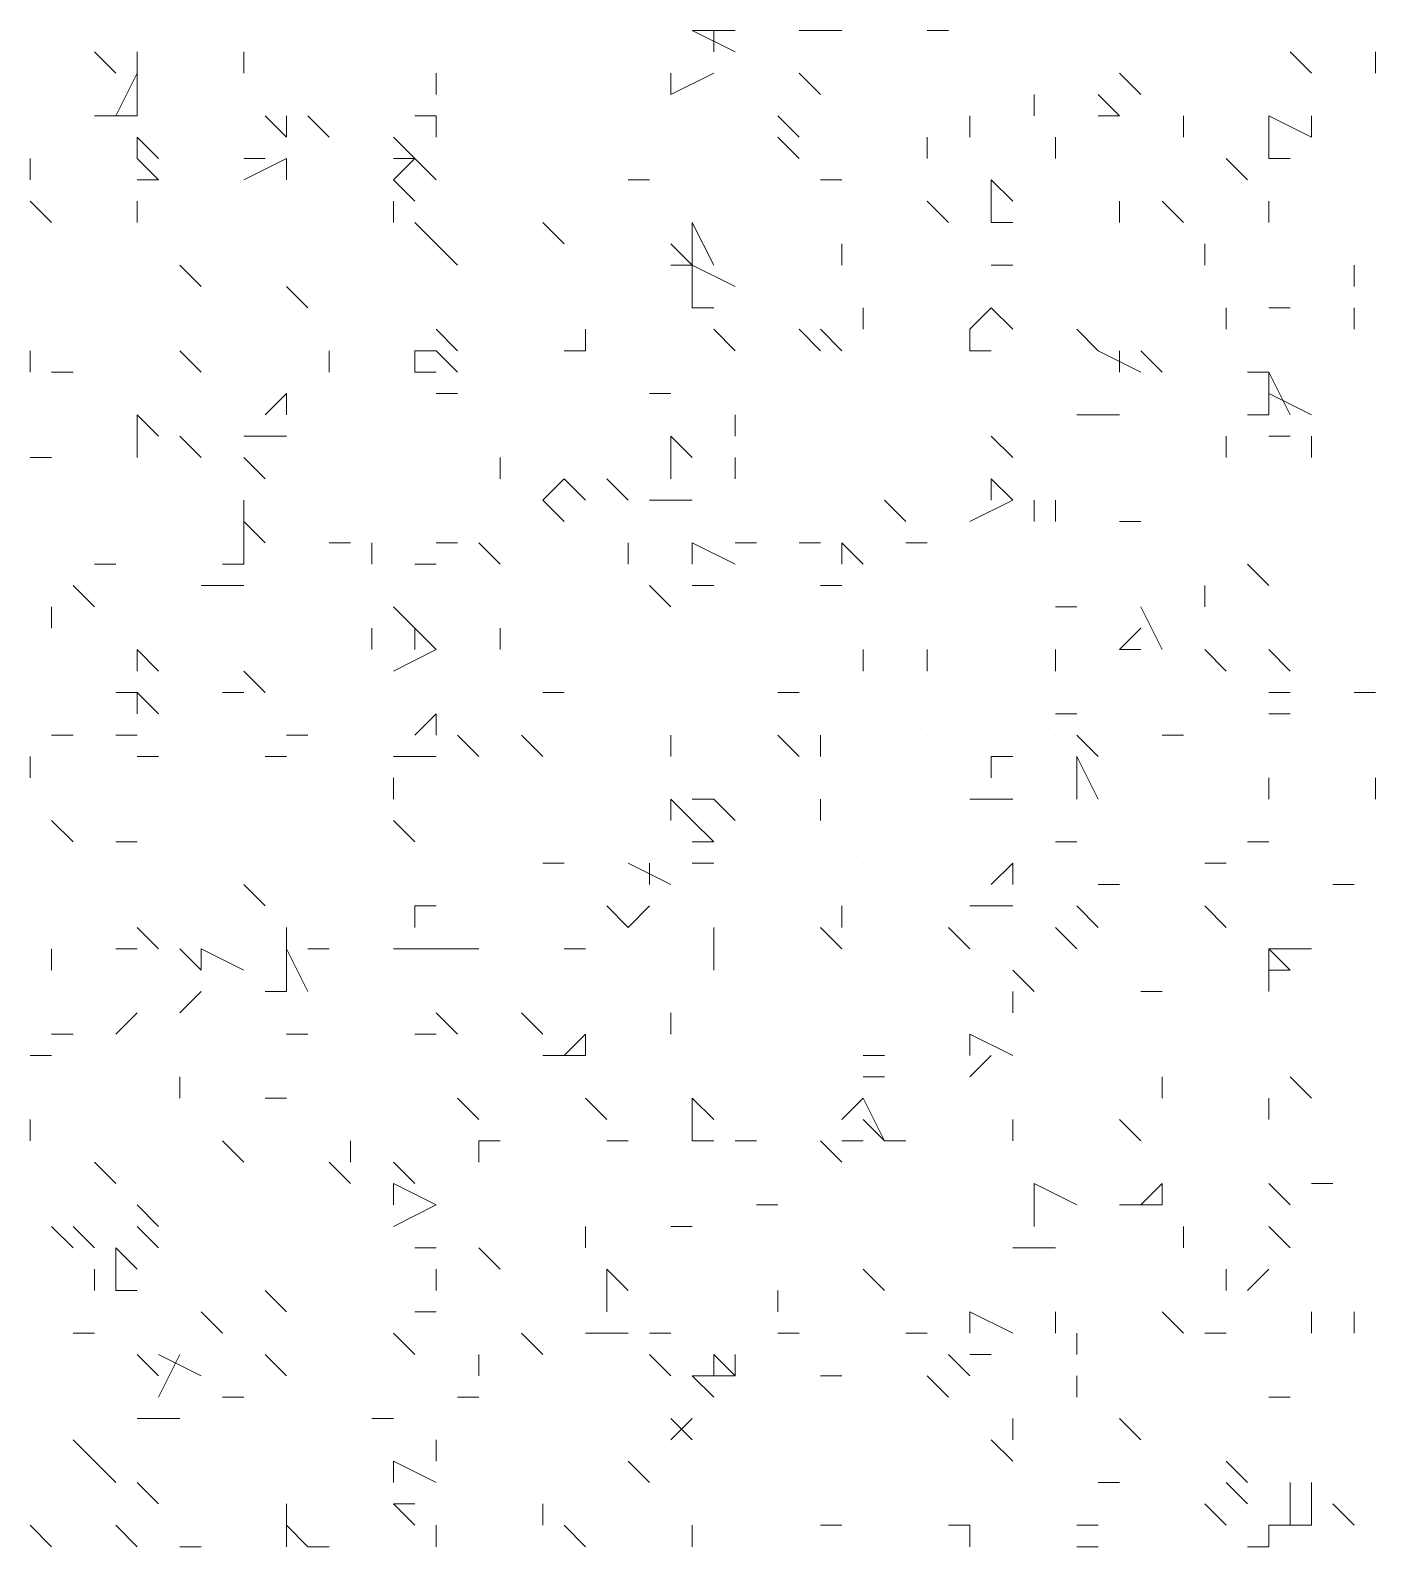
# Model space of a CAD drawing. Header units: millimetres. Extents: x 2928 to 3112, y 1220 to 1280.
# Drawn here: x 3000.3022 to 3000.5122, y 1265.274 to 1265.5106 of the extents above; entities that cross this region are included whole.
import ezdxf

# ---------------------------------------------------------------- set-up
doc = ezdxf.new("R2010")
doc.units = ezdxf.units.MM

msp = doc.modelspace()

# ---------------------------------------------------------------- linework, layer by layer
at = {"color": 92, "linetype": 'Continuous', "lineweight": 5, "true_color": 0x00b800}
for points in [[(3000.35883, 1265.51063), (3000.35883, 1265.51063)], [(3000.39549, 1265.51063), (3000.39549, 1265.51063)], [(3000.42883, 1265.5073), (3000.42883, 1265.5073)], [(3000.48216, 1265.5073), (3000.48216, 1265.5073)], [(3000.36549, 1265.50397), (3000.36549, 1265.50397)], [(3000.47216, 1265.50397), (3000.47216, 1265.50397)], [(3000.38216, 1265.49063), (3000.38216, 1265.49063)], [(3000.40216, 1265.49063), (3000.40216, 1265.49063)], [(3000.33549, 1265.47397), (3000.33549, 1265.47397)], [(3000.46216, 1265.4673), (3000.46216, 1265.4673)], [(3000.35549, 1265.46063), (3000.35549, 1265.46063)], [(3000.40883, 1265.46063), (3000.40883, 1265.46063)], [(3000.30549, 1265.45063), (3000.30549, 1265.45063)], [(3000.35883, 1265.45063), (3000.35883, 1265.45063)], [(3000.4355, 1265.45063), (3000.4355, 1265.45063)], [(3000.31883, 1265.44397), (3000.31883, 1265.44397)], [(3000.42883, 1265.44397), (3000.42883, 1265.44397)], [(3000.4855, 1265.44397), (3000.4855, 1265.44397)], [(3000.4955, 1265.43397), (3000.4955, 1265.43397)], [(3000.32883, 1265.43063), (3000.32883, 1265.43063)], [(3000.4355, 1265.43063), (3000.4355, 1265.43063)], [(3000.4555, 1265.43063), (3000.4555, 1265.43063)], [(3000.41883, 1265.4273), (3000.41883, 1265.4273)], [(3000.48883, 1265.4073), (3000.48883, 1265.4073)], [(3000.4955, 1265.4073), (3000.4955, 1265.4073)], [(3000.40216, 1265.40397), (3000.40216, 1265.40397)], [(3000.50216, 1265.40397), (3000.50216, 1265.40397)], [(3000.37883, 1265.40063), (3000.37883, 1265.40063)], [(3000.44216, 1265.40063), (3000.44216, 1265.40063)], [(3000.46216, 1265.40063), (3000.46216, 1265.40063)], [(3000.44883, 1265.3973), (3000.44883, 1265.3973)], [(3000.37216, 1265.39063), (3000.37216, 1265.39063)], [(3000.40549, 1265.38397), (3000.40549, 1265.38397)], [(3000.43216, 1265.38063), (3000.43216, 1265.38063)], [(3000.42883, 1265.37397), (3000.42883, 1265.37397)], [(3000.50883, 1265.37397), (3000.50883, 1265.37397)], [(3000.35216, 1265.3673), (3000.35216, 1265.3673)], [(3000.42549, 1265.3673), (3000.42549, 1265.3673)], [(3000.31883, 1265.36063), (3000.31883, 1265.36063)], [(3000.31883, 1265.36063), (3000.31883, 1265.36063)], [(3000.4955, 1265.36063), (3000.4955, 1265.36063)], [(3000.4955, 1265.36063), (3000.4955, 1265.36063)], [(3000.48883, 1265.3473), (3000.48883, 1265.3473)], [(3000.47883, 1265.34397), (3000.47883, 1265.34397)], [(3000.40216, 1265.3373), (3000.40216, 1265.3373)], [(3000.45883, 1265.3373), (3000.45883, 1265.3373)], [(3000.4655, 1265.3373), (3000.4655, 1265.3373)], [(3000.32549, 1265.33063), (3000.32549, 1265.33063)], [(3000.31883, 1265.3273), (3000.31883, 1265.3273)], [(3000.39549, 1265.3273), (3000.39549, 1265.3273)], [(3000.4655, 1265.3273), (3000.4655, 1265.3273)], [(3000.4955, 1265.32063), (3000.4955, 1265.32063)], [(3000.44216, 1265.31396), (3000.44216, 1265.31396)], [(3000.30216, 1265.3073), (3000.30216, 1265.3073)], [(3000.40549, 1265.2973), (3000.40549, 1265.2973)], [(3000.33549, 1265.29396), (3000.33549, 1265.29396)], [(3000.42549, 1265.29063), (3000.42549, 1265.29063)], [(3000.4355, 1265.28396), (3000.4355, 1265.28396)], [(3000.30549, 1265.27396), (3000.30549, 1265.27396)], [(3000.31549, 1265.27396), (3000.31549, 1265.27396)], [(3000.34216, 1265.27396), (3000.34216, 1265.27396)], [(3000.4955, 1265.27396), (3000.4955, 1265.27396)]]:
    msp.add_lwpolyline(points, close=True, dxfattribs=at)
for points in [[(3000.40549, 1265.51063), (3000.41216, 1265.51063), (3000.41216, 1265.51063)], [(3000.40549, 1265.51063), (3000.41216, 1265.5073), (3000.41216, 1265.5073)], [(3000.40883, 1265.51063), (3000.40883, 1265.5073), (3000.40883, 1265.5073)], [(3000.42549, 1265.51063), (3000.42216, 1265.51063), (3000.42216, 1265.51063)], [(3000.42549, 1265.51063), (3000.42883, 1265.51063), (3000.42883, 1265.51063)], [(3000.4455, 1265.51063), (3000.44216, 1265.51063), (3000.44216, 1265.51063)], [(3000.31549, 1265.50397), (3000.31216, 1265.5073), (3000.31216, 1265.5073)], [(3000.31883, 1265.50397), (3000.31883, 1265.5073), (3000.31883, 1265.5073)], [(3000.33549, 1265.50397), (3000.33549, 1265.5073), (3000.33549, 1265.5073)], [(3000.33549, 1265.50397), (3000.33549, 1265.5073), (3000.33549, 1265.5073)], [(3000.50216, 1265.50397), (3000.49883, 1265.5073), (3000.49883, 1265.5073)], [(3000.51216, 1265.50397), (3000.51216, 1265.5073), (3000.51216, 1265.5073)], [(3000.31883, 1265.50397), (3000.31549, 1265.4973), (3000.31549, 1265.4973)], [(3000.31883, 1265.50397), (3000.31883, 1265.4973), (3000.31883, 1265.4973)], [(3000.36549, 1265.50397), (3000.36549, 1265.50063), (3000.36549, 1265.50063)], [(3000.40216, 1265.50063), (3000.40883, 1265.50397), (3000.40883, 1265.50397)], [(3000.40216, 1265.50063), (3000.40216, 1265.50397), (3000.40216, 1265.50397)], [(3000.42549, 1265.50063), (3000.42216, 1265.50397), (3000.42216, 1265.50397)], [(3000.47216, 1265.50397), (3000.4755, 1265.50063), (3000.4755, 1265.50063)], [(3000.45883, 1265.4973), (3000.45883, 1265.50063), (3000.45883, 1265.50063)], [(3000.46883, 1265.50063), (3000.47216, 1265.4973), (3000.47216, 1265.4973)], [(3000.31216, 1265.4973), (3000.31883, 1265.4973), (3000.31883, 1265.4973)], [(3000.33883, 1265.4973), (3000.34216, 1265.49397), (3000.34216, 1265.49397)], [(3000.34216, 1265.4973), (3000.34216, 1265.49397), (3000.34216, 1265.49397)], [(3000.34883, 1265.49397), (3000.34549, 1265.4973), (3000.34549, 1265.4973)], [(3000.36216, 1265.4973), (3000.36549, 1265.4973), (3000.36549, 1265.4973)], [(3000.36549, 1265.49397), (3000.36549, 1265.4973), (3000.36549, 1265.4973)], [(3000.42216, 1265.49397), (3000.41883, 1265.4973), (3000.41883, 1265.4973)], [(3000.44883, 1265.49397), (3000.44883, 1265.4973), (3000.44883, 1265.4973)], [(3000.47216, 1265.4973), (3000.46883, 1265.4973), (3000.46883, 1265.4973)], [(3000.48216, 1265.49397), (3000.48216, 1265.4973), (3000.48216, 1265.4973)], [(3000.4955, 1265.4973), (3000.50216, 1265.49397), (3000.50216, 1265.49397)], [(3000.4955, 1265.4973), (3000.4955, 1265.49063), (3000.4955, 1265.49063)], [(3000.50216, 1265.49397), (3000.50216, 1265.4973), (3000.50216, 1265.4973)], [(3000.31883, 1265.49397), (3000.32216, 1265.49063), (3000.32216, 1265.49063)], [(3000.31883, 1265.49397), (3000.31883, 1265.49063), (3000.31883, 1265.49063)], [(3000.36216, 1265.49063), (3000.35883, 1265.49397), (3000.35883, 1265.49397)], [(3000.42216, 1265.49063), (3000.41883, 1265.49397), (3000.41883, 1265.49397)], [(3000.44216, 1265.49063), (3000.44216, 1265.49397), (3000.44216, 1265.49397)], [(3000.46216, 1265.49063), (3000.46216, 1265.49397), (3000.46216, 1265.49397)], [(3000.30216, 1265.4873), (3000.30216, 1265.49063), (3000.30216, 1265.49063)], [(3000.32216, 1265.4873), (3000.31883, 1265.49063), (3000.31883, 1265.49063)], [(3000.33549, 1265.4873), (3000.34216, 1265.49063), (3000.34216, 1265.49063)], [(3000.33883, 1265.49063), (3000.33549, 1265.49063), (3000.33549, 1265.49063)], [(3000.34216, 1265.4873), (3000.34216, 1265.49063), (3000.34216, 1265.49063)], [(3000.36216, 1265.49063), (3000.35883, 1265.4873), (3000.35883, 1265.4873)], [(3000.36216, 1265.49063), (3000.35883, 1265.49063), (3000.35883, 1265.49063)], [(3000.36216, 1265.49063), (3000.36549, 1265.4873), (3000.36549, 1265.4873)], [(3000.49216, 1265.4873), (3000.48883, 1265.49063), (3000.48883, 1265.49063)], [(3000.4955, 1265.49063), (3000.49883, 1265.49063), (3000.49883, 1265.49063)], [(3000.31883, 1265.4873), (3000.32216, 1265.4873), (3000.32216, 1265.4873)], [(3000.35883, 1265.4873), (3000.36216, 1265.48397), (3000.36216, 1265.48397)], [(3000.39883, 1265.4873), (3000.39549, 1265.4873), (3000.39549, 1265.4873)], [(3000.42883, 1265.4873), (3000.42549, 1265.4873), (3000.42549, 1265.4873)], [(3000.45216, 1265.4873), (3000.4555, 1265.48397), (3000.4555, 1265.48397)], [(3000.45216, 1265.4873), (3000.45216, 1265.48063), (3000.45216, 1265.48063)], [(3000.30549, 1265.48063), (3000.30216, 1265.48397), (3000.30216, 1265.48397)], [(3000.31883, 1265.48063), (3000.31883, 1265.48397), (3000.31883, 1265.48397)], [(3000.35883, 1265.48063), (3000.35883, 1265.48397), (3000.35883, 1265.48397)], [(3000.4455, 1265.48063), (3000.44216, 1265.48397), (3000.44216, 1265.48397)], [(3000.47216, 1265.48063), (3000.47216, 1265.48397), (3000.47216, 1265.48397)], [(3000.48216, 1265.48063), (3000.47883, 1265.48397), (3000.47883, 1265.48397)], [(3000.4955, 1265.48063), (3000.4955, 1265.48397), (3000.4955, 1265.48397)], [(3000.36549, 1265.4773), (3000.36216, 1265.48063), (3000.36216, 1265.48063)], [(3000.38549, 1265.4773), (3000.38216, 1265.48063), (3000.38216, 1265.48063)], [(3000.40549, 1265.48063), (3000.40883, 1265.47397), (3000.40883, 1265.47397)], [(3000.40549, 1265.48063), (3000.40549, 1265.47397), (3000.40549, 1265.47397)], [(3000.45216, 1265.48063), (3000.4555, 1265.48063), (3000.4555, 1265.48063)], [(3000.36883, 1265.47397), (3000.36549, 1265.4773), (3000.36549, 1265.4773)], [(3000.40549, 1265.47397), (3000.40216, 1265.4773), (3000.40216, 1265.4773)], [(3000.42883, 1265.47397), (3000.42883, 1265.4773), (3000.42883, 1265.4773)], [(3000.4855, 1265.47397), (3000.4855, 1265.4773), (3000.4855, 1265.4773)], [(3000.32883, 1265.47063), (3000.32549, 1265.47397), (3000.32549, 1265.47397)], [(3000.40216, 1265.47397), (3000.40549, 1265.47397), (3000.40549, 1265.47397)], [(3000.40549, 1265.47397), (3000.41216, 1265.47063), (3000.41216, 1265.47063)], [(3000.40549, 1265.47397), (3000.40549, 1265.4673), (3000.40549, 1265.4673)], [(3000.4555, 1265.47397), (3000.45216, 1265.47397), (3000.45216, 1265.47397)], [(3000.50883, 1265.47063), (3000.50883, 1265.47397), (3000.50883, 1265.47397)], [(3000.34549, 1265.4673), (3000.34216, 1265.47063), (3000.34216, 1265.47063)], [(3000.40549, 1265.4673), (3000.40883, 1265.4673), (3000.40883, 1265.4673)], [(3000.43216, 1265.46397), (3000.43216, 1265.4673), (3000.43216, 1265.4673)], [(3000.45216, 1265.4673), (3000.44883, 1265.46397), (3000.44883, 1265.46397)], [(3000.45216, 1265.4673), (3000.4555, 1265.46397), (3000.4555, 1265.46397)], [(3000.48883, 1265.46397), (3000.48883, 1265.4673), (3000.48883, 1265.4673)], [(3000.49883, 1265.4673), (3000.4955, 1265.4673), (3000.4955, 1265.4673)], [(3000.50883, 1265.46397), (3000.50883, 1265.4673), (3000.50883, 1265.4673)], [(3000.36883, 1265.46063), (3000.36549, 1265.46397), (3000.36549, 1265.46397)], [(3000.38883, 1265.46063), (3000.38883, 1265.46397), (3000.38883, 1265.46397)], [(3000.41216, 1265.46063), (3000.40883, 1265.46397), (3000.40883, 1265.46397)], [(3000.42549, 1265.46063), (3000.42216, 1265.46397), (3000.42216, 1265.46397)], [(3000.42883, 1265.46063), (3000.42549, 1265.46397), (3000.42549, 1265.46397)], [(3000.44883, 1265.46063), (3000.44883, 1265.46397), (3000.44883, 1265.46397)], [(3000.46883, 1265.46063), (3000.4655, 1265.46397), (3000.4655, 1265.46397)], [(3000.30216, 1265.4573), (3000.30216, 1265.46063), (3000.30216, 1265.46063)], [(3000.32883, 1265.4573), (3000.32549, 1265.46063), (3000.32549, 1265.46063)], [(3000.34883, 1265.4573), (3000.34883, 1265.46063), (3000.34883, 1265.46063)], [(3000.36216, 1265.46063), (3000.36549, 1265.46063), (3000.36549, 1265.46063)], [(3000.36216, 1265.46063), (3000.36216, 1265.4573), (3000.36216, 1265.4573)], [(3000.36883, 1265.4573), (3000.36549, 1265.46063), (3000.36549, 1265.46063)], [(3000.38883, 1265.46063), (3000.38549, 1265.46063), (3000.38549, 1265.46063)], [(3000.44883, 1265.46063), (3000.45216, 1265.46063), (3000.45216, 1265.46063)], [(3000.46883, 1265.46063), (3000.4755, 1265.4573), (3000.4755, 1265.4573)], [(3000.47216, 1265.46063), (3000.47216, 1265.4573), (3000.47216, 1265.4573)], [(3000.47883, 1265.4573), (3000.4755, 1265.46063), (3000.4755, 1265.46063)], [(3000.30883, 1265.4573), (3000.30549, 1265.4573), (3000.30549, 1265.4573)], [(3000.36216, 1265.4573), (3000.36549, 1265.4573), (3000.36549, 1265.4573)], [(3000.4955, 1265.4573), (3000.49216, 1265.4573), (3000.49216, 1265.4573)], [(3000.4955, 1265.4573), (3000.49883, 1265.45063), (3000.49883, 1265.45063)], [(3000.4955, 1265.4573), (3000.4955, 1265.45397), (3000.4955, 1265.45397)], [(3000.34216, 1265.45397), (3000.33883, 1265.45063), (3000.33883, 1265.45063)], [(3000.34216, 1265.45397), (3000.34216, 1265.45063), (3000.34216, 1265.45063)], [(3000.36883, 1265.45397), (3000.36549, 1265.45397), (3000.36549, 1265.45397)], [(3000.40216, 1265.45397), (3000.39883, 1265.45397), (3000.39883, 1265.45397)], [(3000.4955, 1265.45397), (3000.50216, 1265.45063), (3000.50216, 1265.45063)], [(3000.4955, 1265.45397), (3000.4955, 1265.45063), (3000.4955, 1265.45063)], [(3000.31883, 1265.45063), (3000.32216, 1265.4473), (3000.32216, 1265.4473)], [(3000.31883, 1265.45063), (3000.31883, 1265.44397), (3000.31883, 1265.44397)], [(3000.41216, 1265.4473), (3000.41216, 1265.45063), (3000.41216, 1265.45063)], [(3000.4655, 1265.45063), (3000.47216, 1265.45063), (3000.47216, 1265.45063)], [(3000.49216, 1265.45063), (3000.4955, 1265.45063), (3000.4955, 1265.45063)], [(3000.32883, 1265.44397), (3000.32549, 1265.4473), (3000.32549, 1265.4473)], [(3000.33549, 1265.4473), (3000.34216, 1265.4473), (3000.34216, 1265.4473)], [(3000.40216, 1265.4473), (3000.40549, 1265.44397), (3000.40549, 1265.44397)], [(3000.40216, 1265.4473), (3000.40216, 1265.44063), (3000.40216, 1265.44063)], [(3000.4555, 1265.44397), (3000.45216, 1265.4473), (3000.45216, 1265.4473)], [(3000.48883, 1265.44397), (3000.48883, 1265.4473), (3000.48883, 1265.4473)], [(3000.4955, 1265.4473), (3000.49883, 1265.4473), (3000.49883, 1265.4473)], [(3000.50216, 1265.44397), (3000.50216, 1265.4473), (3000.50216, 1265.4473)], [(3000.30549, 1265.44397), (3000.30216, 1265.44397), (3000.30216, 1265.44397)], [(3000.33883, 1265.44063), (3000.33549, 1265.44397), (3000.33549, 1265.44397)], [(3000.37549, 1265.44063), (3000.37549, 1265.44397), (3000.37549, 1265.44397)], [(3000.41216, 1265.44063), (3000.41216, 1265.44397), (3000.41216, 1265.44397)], [(3000.38549, 1265.44063), (3000.38216, 1265.4373), (3000.38216, 1265.4373)], [(3000.38549, 1265.44063), (3000.38883, 1265.4373), (3000.38883, 1265.4373)], [(3000.39549, 1265.4373), (3000.39216, 1265.44063), (3000.39216, 1265.44063)], [(3000.45216, 1265.44063), (3000.4555, 1265.4373), (3000.4555, 1265.4373)], [(3000.45216, 1265.44063), (3000.45216, 1265.4373), (3000.45216, 1265.4373)], [(3000.33549, 1265.43397), (3000.33549, 1265.4373), (3000.33549, 1265.4373)], [(3000.38216, 1265.4373), (3000.38549, 1265.43397), (3000.38549, 1265.43397)], [(3000.39883, 1265.4373), (3000.40549, 1265.4373), (3000.40549, 1265.4373)], [(3000.43883, 1265.43397), (3000.4355, 1265.4373), (3000.4355, 1265.4373)], [(3000.44883, 1265.43397), (3000.4555, 1265.4373), (3000.4555, 1265.4373)], [(3000.45883, 1265.43397), (3000.45883, 1265.4373), (3000.45883, 1265.4373)], [(3000.46216, 1265.43397), (3000.46216, 1265.4373), (3000.46216, 1265.4373)], [(3000.33549, 1265.43397), (3000.33883, 1265.43063), (3000.33883, 1265.43063)], [(3000.33549, 1265.43397), (3000.33549, 1265.4273), (3000.33549, 1265.4273)], [(3000.4755, 1265.43397), (3000.47216, 1265.43397), (3000.47216, 1265.43397)], [(3000.35216, 1265.43063), (3000.34883, 1265.43063), (3000.34883, 1265.43063)], [(3000.35549, 1265.4273), (3000.35549, 1265.43063), (3000.35549, 1265.43063)], [(3000.36883, 1265.43063), (3000.36549, 1265.43063), (3000.36549, 1265.43063)], [(3000.37549, 1265.4273), (3000.37216, 1265.43063), (3000.37216, 1265.43063)], [(3000.39549, 1265.4273), (3000.39549, 1265.43063), (3000.39549, 1265.43063)], [(3000.40549, 1265.43063), (3000.41216, 1265.4273), (3000.41216, 1265.4273)], [(3000.40549, 1265.43063), (3000.40549, 1265.4273), (3000.40549, 1265.4273)], [(3000.41549, 1265.43063), (3000.41216, 1265.43063), (3000.41216, 1265.43063)], [(3000.42549, 1265.43063), (3000.42216, 1265.43063), (3000.42216, 1265.43063)], [(3000.42883, 1265.43063), (3000.43216, 1265.4273), (3000.43216, 1265.4273)], [(3000.42883, 1265.43063), (3000.42883, 1265.4273), (3000.42883, 1265.4273)], [(3000.44216, 1265.43063), (3000.43883, 1265.43063), (3000.43883, 1265.43063)], [(3000.31549, 1265.4273), (3000.31216, 1265.4273), (3000.31216, 1265.4273)], [(3000.33549, 1265.4273), (3000.33216, 1265.4273), (3000.33216, 1265.4273)], [(3000.36549, 1265.4273), (3000.36216, 1265.4273), (3000.36216, 1265.4273)], [(3000.4955, 1265.42397), (3000.49216, 1265.4273), (3000.49216, 1265.4273)], [(3000.31216, 1265.42063), (3000.30883, 1265.42397), (3000.30883, 1265.42397)], [(3000.32883, 1265.42397), (3000.33549, 1265.42397), (3000.33549, 1265.42397)], [(3000.40216, 1265.42063), (3000.39883, 1265.42397), (3000.39883, 1265.42397)], [(3000.40549, 1265.42397), (3000.40883, 1265.42397), (3000.40883, 1265.42397)], [(3000.42549, 1265.42397), (3000.42883, 1265.42397), (3000.42883, 1265.42397)], [(3000.4855, 1265.42063), (3000.4855, 1265.42397), (3000.4855, 1265.42397)], [(3000.30549, 1265.4173), (3000.30549, 1265.42063), (3000.30549, 1265.42063)], [(3000.36216, 1265.4173), (3000.35883, 1265.42063), (3000.35883, 1265.42063)], [(3000.4655, 1265.42063), (3000.46216, 1265.42063), (3000.46216, 1265.42063)], [(3000.4755, 1265.42063), (3000.47883, 1265.41397), (3000.47883, 1265.41397)], [(3000.35549, 1265.41397), (3000.35549, 1265.4173), (3000.35549, 1265.4173)], [(3000.36216, 1265.4173), (3000.36549, 1265.41397), (3000.36549, 1265.41397)], [(3000.36216, 1265.4173), (3000.36216, 1265.41397), (3000.36216, 1265.41397)], [(3000.37549, 1265.41397), (3000.37549, 1265.4173), (3000.37549, 1265.4173)], [(3000.4755, 1265.4173), (3000.47216, 1265.41397), (3000.47216, 1265.41397)], [(3000.31883, 1265.41397), (3000.32216, 1265.41063), (3000.32216, 1265.41063)], [(3000.31883, 1265.41397), (3000.31883, 1265.41063), (3000.31883, 1265.41063)], [(3000.35883, 1265.41063), (3000.36549, 1265.41397), (3000.36549, 1265.41397)], [(3000.43216, 1265.41063), (3000.43216, 1265.41397), (3000.43216, 1265.41397)], [(3000.44216, 1265.41063), (3000.44216, 1265.41397), (3000.44216, 1265.41397)], [(3000.46216, 1265.41063), (3000.46216, 1265.41397), (3000.46216, 1265.41397)], [(3000.47216, 1265.41397), (3000.4755, 1265.41397), (3000.4755, 1265.41397)], [(3000.48883, 1265.41063), (3000.4855, 1265.41397), (3000.4855, 1265.41397)], [(3000.49883, 1265.41063), (3000.4955, 1265.41397), (3000.4955, 1265.41397)], [(3000.33883, 1265.4073), (3000.33549, 1265.41063), (3000.33549, 1265.41063)], [(3000.31549, 1265.4073), (3000.31883, 1265.4073), (3000.31883, 1265.4073)], [(3000.31883, 1265.4073), (3000.32216, 1265.40397), (3000.32216, 1265.40397)], [(3000.31883, 1265.4073), (3000.31883, 1265.40397), (3000.31883, 1265.40397)], [(3000.33549, 1265.4073), (3000.33216, 1265.4073), (3000.33216, 1265.4073)], [(3000.38549, 1265.4073), (3000.38216, 1265.4073), (3000.38216, 1265.4073)], [(3000.42216, 1265.4073), (3000.41883, 1265.4073), (3000.41883, 1265.4073)], [(3000.4955, 1265.4073), (3000.49883, 1265.4073), (3000.49883, 1265.4073)], [(3000.51216, 1265.4073), (3000.50883, 1265.4073), (3000.50883, 1265.4073)], [(3000.36549, 1265.40397), (3000.36216, 1265.40063), (3000.36216, 1265.40063)], [(3000.36549, 1265.40397), (3000.36549, 1265.40063), (3000.36549, 1265.40063)], [(3000.4655, 1265.40397), (3000.46216, 1265.40397), (3000.46216, 1265.40397)], [(3000.4955, 1265.40397), (3000.49883, 1265.40397), (3000.49883, 1265.40397)], [(3000.30883, 1265.40063), (3000.30549, 1265.40063), (3000.30549, 1265.40063)], [(3000.31549, 1265.40063), (3000.31883, 1265.40063), (3000.31883, 1265.40063)], [(3000.34549, 1265.40063), (3000.34216, 1265.40063), (3000.34216, 1265.40063)], [(3000.37216, 1265.3973), (3000.36883, 1265.40063), (3000.36883, 1265.40063)], [(3000.38216, 1265.3973), (3000.37883, 1265.40063), (3000.37883, 1265.40063)], [(3000.40216, 1265.3973), (3000.40216, 1265.40063), (3000.40216, 1265.40063)], [(3000.42216, 1265.3973), (3000.41883, 1265.40063), (3000.41883, 1265.40063)], [(3000.42549, 1265.3973), (3000.42549, 1265.40063), (3000.42549, 1265.40063)], [(3000.46883, 1265.3973), (3000.4655, 1265.40063), (3000.4655, 1265.40063)], [(3000.48216, 1265.40063), (3000.47883, 1265.40063), (3000.47883, 1265.40063)], [(3000.30216, 1265.39397), (3000.30216, 1265.3973), (3000.30216, 1265.3973)], [(3000.32216, 1265.3973), (3000.31883, 1265.3973), (3000.31883, 1265.3973)], [(3000.34216, 1265.3973), (3000.33883, 1265.3973), (3000.33883, 1265.3973)], [(3000.35883, 1265.3973), (3000.36549, 1265.3973), (3000.36549, 1265.3973)], [(3000.36216, 1265.3973), (3000.35883, 1265.3973), (3000.35883, 1265.3973)], [(3000.45216, 1265.3973), (3000.4555, 1265.3973), (3000.4555, 1265.3973)], [(3000.45216, 1265.3973), (3000.45216, 1265.39397), (3000.45216, 1265.39397)], [(3000.4655, 1265.3973), (3000.46883, 1265.39063), (3000.46883, 1265.39063)], [(3000.4655, 1265.3973), (3000.4655, 1265.39063), (3000.4655, 1265.39063)], [(3000.35883, 1265.39063), (3000.35883, 1265.39397), (3000.35883, 1265.39397)], [(3000.4955, 1265.39063), (3000.4955, 1265.39397), (3000.4955, 1265.39397)], [(3000.51216, 1265.39063), (3000.51216, 1265.39397), (3000.51216, 1265.39397)], [(3000.40549, 1265.3873), (3000.40216, 1265.39063), (3000.40216, 1265.39063)], [(3000.40216, 1265.3873), (3000.40216, 1265.39063), (3000.40216, 1265.39063)], [(3000.40883, 1265.39063), (3000.40549, 1265.39063), (3000.40549, 1265.39063)], [(3000.40883, 1265.39063), (3000.41216, 1265.3873), (3000.41216, 1265.3873)], [(3000.42549, 1265.3873), (3000.42549, 1265.39063), (3000.42549, 1265.39063)], [(3000.44883, 1265.39063), (3000.4555, 1265.39063), (3000.4555, 1265.39063)], [(3000.30883, 1265.38397), (3000.30549, 1265.3873), (3000.30549, 1265.3873)], [(3000.36216, 1265.38397), (3000.35883, 1265.3873), (3000.35883, 1265.3873)], [(3000.40549, 1265.3873), (3000.40883, 1265.38397), (3000.40883, 1265.38397)], [(3000.31883, 1265.38397), (3000.31549, 1265.38397), (3000.31549, 1265.38397)], [(3000.40549, 1265.38397), (3000.40883, 1265.38397), (3000.40883, 1265.38397)], [(3000.46216, 1265.38397), (3000.4655, 1265.38397), (3000.4655, 1265.38397)], [(3000.4955, 1265.38397), (3000.49216, 1265.38397), (3000.49216, 1265.38397)], [(3000.38549, 1265.38063), (3000.38216, 1265.38063), (3000.38216, 1265.38063)], [(3000.39549, 1265.38063), (3000.40216, 1265.3773), (3000.40216, 1265.3773)], [(3000.39883, 1265.38063), (3000.39883, 1265.3773), (3000.39883, 1265.3773)], [(3000.40549, 1265.38063), (3000.40883, 1265.38063), (3000.40883, 1265.38063)], [(3000.4555, 1265.38063), (3000.45216, 1265.3773), (3000.45216, 1265.3773)], [(3000.4555, 1265.38063), (3000.4555, 1265.3773), (3000.4555, 1265.3773)], [(3000.48883, 1265.38063), (3000.4855, 1265.38063), (3000.4855, 1265.38063)], [(3000.33883, 1265.37397), (3000.33549, 1265.3773), (3000.33549, 1265.3773)], [(3000.47216, 1265.3773), (3000.46883, 1265.3773), (3000.46883, 1265.3773)], [(3000.50883, 1265.3773), (3000.5055, 1265.3773), (3000.5055, 1265.3773)], [(3000.36216, 1265.37397), (3000.36549, 1265.37397), (3000.36549, 1265.37397)], [(3000.36216, 1265.37397), (3000.36216, 1265.37063), (3000.36216, 1265.37063)], [(3000.39549, 1265.37063), (3000.39216, 1265.37397), (3000.39216, 1265.37397)], [(3000.39549, 1265.37063), (3000.39883, 1265.37397), (3000.39883, 1265.37397)], [(3000.42883, 1265.37063), (3000.42883, 1265.37397), (3000.42883, 1265.37397)], [(3000.44883, 1265.37397), (3000.4555, 1265.37397), (3000.4555, 1265.37397)], [(3000.45216, 1265.37397), (3000.44883, 1265.37397), (3000.44883, 1265.37397)], [(3000.46883, 1265.37063), (3000.4655, 1265.37397), (3000.4655, 1265.37397)], [(3000.48883, 1265.37063), (3000.4855, 1265.37397), (3000.4855, 1265.37397)], [(3000.32216, 1265.3673), (3000.31883, 1265.37063), (3000.31883, 1265.37063)], [(3000.34216, 1265.3673), (3000.34216, 1265.37063), (3000.34216, 1265.37063)], [(3000.40883, 1265.3673), (3000.40883, 1265.37063), (3000.40883, 1265.37063)], [(3000.42883, 1265.3673), (3000.42549, 1265.37063), (3000.42549, 1265.37063)], [(3000.44883, 1265.3673), (3000.4455, 1265.37063), (3000.4455, 1265.37063)], [(3000.4655, 1265.3673), (3000.46216, 1265.37063), (3000.46216, 1265.37063)], [(3000.30549, 1265.36397), (3000.30549, 1265.3673), (3000.30549, 1265.3673)], [(3000.31883, 1265.3673), (3000.31549, 1265.3673), (3000.31549, 1265.3673)], [(3000.32883, 1265.36397), (3000.32549, 1265.3673), (3000.32549, 1265.3673)], [(3000.32883, 1265.3673), (3000.33549, 1265.36397), (3000.33549, 1265.36397)], [(3000.32883, 1265.3673), (3000.32883, 1265.36397), (3000.32883, 1265.36397)], [(3000.34216, 1265.3673), (3000.34549, 1265.36063), (3000.34549, 1265.36063)], [(3000.34216, 1265.3673), (3000.34216, 1265.36063), (3000.34216, 1265.36063)], [(3000.34883, 1265.3673), (3000.34549, 1265.3673), (3000.34549, 1265.3673)], [(3000.35883, 1265.3673), (3000.36549, 1265.3673), (3000.36549, 1265.3673)], [(3000.36883, 1265.3673), (3000.36549, 1265.3673), (3000.36549, 1265.3673)], [(3000.37216, 1265.3673), (3000.36883, 1265.3673), (3000.36883, 1265.3673)], [(3000.38883, 1265.3673), (3000.38549, 1265.3673), (3000.38549, 1265.3673)], [(3000.40883, 1265.36397), (3000.40883, 1265.3673), (3000.40883, 1265.3673)], [(3000.4955, 1265.3673), (3000.49883, 1265.36397), (3000.49883, 1265.36397)], [(3000.4955, 1265.3673), (3000.4955, 1265.36063), (3000.4955, 1265.36063)], [(3000.49883, 1265.3673), (3000.4955, 1265.3673), (3000.4955, 1265.3673)], [(3000.49883, 1265.3673), (3000.50216, 1265.3673), (3000.50216, 1265.3673)], [(3000.45883, 1265.36063), (3000.4555, 1265.36397), (3000.4555, 1265.36397)], [(3000.4955, 1265.36397), (3000.49883, 1265.36397), (3000.49883, 1265.36397)], [(3000.32549, 1265.3573), (3000.32883, 1265.36063), (3000.32883, 1265.36063)], [(3000.33883, 1265.36063), (3000.34216, 1265.36063), (3000.34216, 1265.36063)], [(3000.4555, 1265.3573), (3000.4555, 1265.36063), (3000.4555, 1265.36063)], [(3000.47883, 1265.36063), (3000.4755, 1265.36063), (3000.4755, 1265.36063)], [(3000.31549, 1265.35397), (3000.31883, 1265.3573), (3000.31883, 1265.3573)], [(3000.36883, 1265.35397), (3000.36549, 1265.3573), (3000.36549, 1265.3573)], [(3000.38216, 1265.35397), (3000.37883, 1265.3573), (3000.37883, 1265.3573)], [(3000.40216, 1265.35397), (3000.40216, 1265.3573), (3000.40216, 1265.3573)], [(3000.30883, 1265.35397), (3000.30549, 1265.35397), (3000.30549, 1265.35397)], [(3000.34549, 1265.35397), (3000.34216, 1265.35397), (3000.34216, 1265.35397)], [(3000.36549, 1265.35397), (3000.36216, 1265.35397), (3000.36216, 1265.35397)], [(3000.38883, 1265.35397), (3000.38549, 1265.35063), (3000.38549, 1265.35063)], [(3000.38883, 1265.35397), (3000.38883, 1265.35063), (3000.38883, 1265.35063)], [(3000.44883, 1265.35397), (3000.4555, 1265.35063), (3000.4555, 1265.35063)], [(3000.44883, 1265.35397), (3000.44883, 1265.35063), (3000.44883, 1265.35063)], [(3000.30549, 1265.35063), (3000.30216, 1265.35063), (3000.30216, 1265.35063)], [(3000.38216, 1265.35063), (3000.38883, 1265.35063), (3000.38883, 1265.35063)], [(3000.4355, 1265.35063), (3000.43216, 1265.35063), (3000.43216, 1265.35063)], [(3000.44883, 1265.3473), (3000.45216, 1265.35063), (3000.45216, 1265.35063)], [(3000.32549, 1265.34397), (3000.32549, 1265.3473), (3000.32549, 1265.3473)], [(3000.4355, 1265.3473), (3000.43216, 1265.3473), (3000.43216, 1265.3473)], [(3000.47883, 1265.34397), (3000.47883, 1265.3473), (3000.47883, 1265.3473)], [(3000.50216, 1265.34397), (3000.49883, 1265.3473), (3000.49883, 1265.3473)], [(3000.34216, 1265.34397), (3000.33883, 1265.34397), (3000.33883, 1265.34397)], [(3000.37216, 1265.34063), (3000.36883, 1265.34397), (3000.36883, 1265.34397)], [(3000.39216, 1265.34063), (3000.38883, 1265.34397), (3000.38883, 1265.34397)], [(3000.40549, 1265.34397), (3000.40883, 1265.34063), (3000.40883, 1265.34063)], [(3000.40549, 1265.34397), (3000.40549, 1265.3373), (3000.40549, 1265.3373)], [(3000.43216, 1265.34397), (3000.42883, 1265.34063), (3000.42883, 1265.34063)], [(3000.43216, 1265.34397), (3000.4355, 1265.3373), (3000.4355, 1265.3373)], [(3000.4955, 1265.34063), (3000.4955, 1265.34397), (3000.4955, 1265.34397)], [(3000.30216, 1265.3373), (3000.30216, 1265.34063), (3000.30216, 1265.34063)], [(3000.4355, 1265.3373), (3000.43216, 1265.34063), (3000.43216, 1265.34063)], [(3000.4555, 1265.3373), (3000.4555, 1265.34063), (3000.4555, 1265.34063)], [(3000.4755, 1265.3373), (3000.47216, 1265.34063), (3000.47216, 1265.34063)], [(3000.33549, 1265.33397), (3000.33216, 1265.3373), (3000.33216, 1265.3373)], [(3000.35216, 1265.33397), (3000.35216, 1265.3373), (3000.35216, 1265.3373)], [(3000.37549, 1265.3373), (3000.37216, 1265.3373), (3000.37216, 1265.3373)], [(3000.37216, 1265.33397), (3000.37216, 1265.3373), (3000.37216, 1265.3373)], [(3000.39549, 1265.3373), (3000.39216, 1265.3373), (3000.39216, 1265.3373)], [(3000.40549, 1265.3373), (3000.40883, 1265.3373), (3000.40883, 1265.3373)], [(3000.41549, 1265.3373), (3000.41216, 1265.3373), (3000.41216, 1265.3373)], [(3000.42883, 1265.33397), (3000.42549, 1265.3373), (3000.42549, 1265.3373)], [(3000.42883, 1265.3373), (3000.43216, 1265.3373), (3000.43216, 1265.3373)], [(3000.43883, 1265.3373), (3000.4355, 1265.3373), (3000.4355, 1265.3373)], [(3000.31549, 1265.33063), (3000.31216, 1265.33397), (3000.31216, 1265.33397)], [(3000.35216, 1265.33063), (3000.34883, 1265.33397), (3000.34883, 1265.33397)], [(3000.36216, 1265.33063), (3000.35883, 1265.33397), (3000.35883, 1265.33397)], [(3000.35883, 1265.33063), (3000.36549, 1265.3273), (3000.36549, 1265.3273)], [(3000.35883, 1265.33063), (3000.35883, 1265.3273), (3000.35883, 1265.3273)], [(3000.45883, 1265.33063), (3000.4655, 1265.3273), (3000.4655, 1265.3273)], [(3000.45883, 1265.33063), (3000.45883, 1265.32396), (3000.45883, 1265.32396)], [(3000.47883, 1265.33063), (3000.4755, 1265.3273), (3000.4755, 1265.3273)], [(3000.47883, 1265.33063), (3000.47883, 1265.3273), (3000.47883, 1265.3273)], [(3000.49883, 1265.3273), (3000.4955, 1265.33063), (3000.4955, 1265.33063)], [(3000.5055, 1265.33063), (3000.50216, 1265.33063), (3000.50216, 1265.33063)], [(3000.31883, 1265.3273), (3000.32216, 1265.32396), (3000.32216, 1265.32396)], [(3000.35883, 1265.32396), (3000.36549, 1265.3273), (3000.36549, 1265.3273)], [(3000.41883, 1265.3273), (3000.41549, 1265.3273), (3000.41549, 1265.3273)], [(3000.47216, 1265.3273), (3000.47883, 1265.3273), (3000.47883, 1265.3273)], [(3000.30883, 1265.32063), (3000.30549, 1265.32396), (3000.30549, 1265.32396)], [(3000.31216, 1265.32063), (3000.30883, 1265.32396), (3000.30883, 1265.32396)], [(3000.31883, 1265.32396), (3000.32216, 1265.32063), (3000.32216, 1265.32063)], [(3000.38883, 1265.32063), (3000.38883, 1265.32396), (3000.38883, 1265.32396)], [(3000.40549, 1265.32396), (3000.40216, 1265.32396), (3000.40216, 1265.32396)], [(3000.48216, 1265.32063), (3000.48216, 1265.32396), (3000.48216, 1265.32396)], [(3000.4955, 1265.32396), (3000.49883, 1265.32063), (3000.49883, 1265.32063)], [(3000.31549, 1265.32063), (3000.31883, 1265.3173), (3000.31883, 1265.3173)], [(3000.31549, 1265.32063), (3000.31549, 1265.31396), (3000.31549, 1265.31396)], [(3000.36549, 1265.32063), (3000.36216, 1265.32063), (3000.36216, 1265.32063)], [(3000.37549, 1265.3173), (3000.37216, 1265.32063), (3000.37216, 1265.32063)], [(3000.4555, 1265.32063), (3000.46216, 1265.32063), (3000.46216, 1265.32063)], [(3000.31216, 1265.31396), (3000.31216, 1265.3173), (3000.31216, 1265.3173)], [(3000.36549, 1265.3173), (3000.36549, 1265.31396), (3000.36549, 1265.31396)], [(3000.36549, 1265.3173), (3000.36549, 1265.31396), (3000.36549, 1265.31396)], [(3000.39216, 1265.3173), (3000.39549, 1265.31396), (3000.39549, 1265.31396)], [(3000.39216, 1265.3173), (3000.39216, 1265.31063), (3000.39216, 1265.31063)], [(3000.4355, 1265.31396), (3000.43216, 1265.3173), (3000.43216, 1265.3173)], [(3000.48883, 1265.31396), (3000.48883, 1265.3173), (3000.48883, 1265.3173)], [(3000.49216, 1265.31396), (3000.4955, 1265.3173), (3000.4955, 1265.3173)], [(3000.31549, 1265.31396), (3000.31883, 1265.31396), (3000.31883, 1265.31396)], [(3000.34216, 1265.31063), (3000.33883, 1265.31396), (3000.33883, 1265.31396)], [(3000.41883, 1265.31063), (3000.41883, 1265.31396), (3000.41883, 1265.31396)], [(3000.33216, 1265.3073), (3000.32883, 1265.31063), (3000.32883, 1265.31063)], [(3000.36216, 1265.31063), (3000.36549, 1265.31063), (3000.36549, 1265.31063)], [(3000.44883, 1265.31063), (3000.4555, 1265.3073), (3000.4555, 1265.3073)], [(3000.44883, 1265.31063), (3000.44883, 1265.3073), (3000.44883, 1265.3073)], [(3000.46216, 1265.3073), (3000.46216, 1265.31063), (3000.46216, 1265.31063)], [(3000.48216, 1265.3073), (3000.47883, 1265.31063), (3000.47883, 1265.31063)], [(3000.50216, 1265.3073), (3000.50216, 1265.31063), (3000.50216, 1265.31063)], [(3000.50883, 1265.3073), (3000.50883, 1265.31063), (3000.50883, 1265.31063)], [(3000.31216, 1265.3073), (3000.30883, 1265.3073), (3000.30883, 1265.3073)], [(3000.36216, 1265.30396), (3000.35883, 1265.3073), (3000.35883, 1265.3073)], [(3000.38216, 1265.30396), (3000.37883, 1265.3073), (3000.37883, 1265.3073)], [(3000.38883, 1265.3073), (3000.39549, 1265.3073), (3000.39549, 1265.3073)], [(3000.40216, 1265.3073), (3000.39883, 1265.3073), (3000.39883, 1265.3073)], [(3000.42216, 1265.3073), (3000.41883, 1265.3073), (3000.41883, 1265.3073)], [(3000.44216, 1265.3073), (3000.43883, 1265.3073), (3000.43883, 1265.3073)], [(3000.4655, 1265.30396), (3000.4655, 1265.3073), (3000.4655, 1265.3073)], [(3000.48883, 1265.3073), (3000.4855, 1265.3073), (3000.4855, 1265.3073)], [(3000.32216, 1265.30063), (3000.31883, 1265.30396), (3000.31883, 1265.30396)], [(3000.32216, 1265.30396), (3000.32883, 1265.30063), (3000.32883, 1265.30063)], [(3000.32549, 1265.30396), (3000.32216, 1265.2973), (3000.32216, 1265.2973)], [(3000.34216, 1265.30063), (3000.33883, 1265.30396), (3000.33883, 1265.30396)], [(3000.37216, 1265.30063), (3000.37216, 1265.30396), (3000.37216, 1265.30396)], [(3000.40216, 1265.30063), (3000.39883, 1265.30396), (3000.39883, 1265.30396)], [(3000.40883, 1265.30396), (3000.40883, 1265.30063), (3000.40883, 1265.30063)], [(3000.41216, 1265.30063), (3000.40883, 1265.30396), (3000.40883, 1265.30396)], [(3000.41216, 1265.30396), (3000.41216, 1265.30063), (3000.41216, 1265.30063)], [(3000.44883, 1265.30063), (3000.4455, 1265.30396), (3000.4455, 1265.30396)], [(3000.44883, 1265.30396), (3000.45216, 1265.30396), (3000.45216, 1265.30396)], [(3000.40549, 1265.30063), (3000.40883, 1265.2973), (3000.40883, 1265.2973)], [(3000.40549, 1265.30063), (3000.41216, 1265.30063), (3000.41216, 1265.30063)], [(3000.42883, 1265.30063), (3000.42549, 1265.30063), (3000.42549, 1265.30063)], [(3000.4455, 1265.2973), (3000.44216, 1265.30063), (3000.44216, 1265.30063)], [(3000.4655, 1265.2973), (3000.4655, 1265.30063), (3000.4655, 1265.30063)], [(3000.33549, 1265.2973), (3000.33216, 1265.2973), (3000.33216, 1265.2973)], [(3000.37216, 1265.2973), (3000.36883, 1265.2973), (3000.36883, 1265.2973)], [(3000.49883, 1265.2973), (3000.4955, 1265.2973), (3000.4955, 1265.2973)], [(3000.31883, 1265.29396), (3000.32549, 1265.29396), (3000.32549, 1265.29396)], [(3000.35883, 1265.29396), (3000.35549, 1265.29396), (3000.35549, 1265.29396)], [(3000.40216, 1265.29063), (3000.40549, 1265.29396), (3000.40549, 1265.29396)], [(3000.40549, 1265.29063), (3000.40216, 1265.29396), (3000.40216, 1265.29396)], [(3000.4555, 1265.29396), (3000.4555, 1265.29063), (3000.4555, 1265.29063)], [(3000.4555, 1265.29396), (3000.4555, 1265.29063), (3000.4555, 1265.29063)], [(3000.4755, 1265.29063), (3000.47216, 1265.29396), (3000.47216, 1265.29396)], [(3000.31216, 1265.2873), (3000.30883, 1265.29063), (3000.30883, 1265.29063)], [(3000.36549, 1265.2873), (3000.36549, 1265.29063), (3000.36549, 1265.29063)], [(3000.45216, 1265.29063), (3000.4555, 1265.2873), (3000.4555, 1265.2873)], [(3000.31549, 1265.28396), (3000.31216, 1265.2873), (3000.31216, 1265.2873)], [(3000.35883, 1265.2873), (3000.36549, 1265.28396), (3000.36549, 1265.28396)], [(3000.35883, 1265.2873), (3000.35883, 1265.28396), (3000.35883, 1265.28396)], [(3000.39883, 1265.28396), (3000.39549, 1265.2873), (3000.39549, 1265.2873)], [(3000.49216, 1265.28396), (3000.48883, 1265.2873), (3000.48883, 1265.2873)], [(3000.32216, 1265.28063), (3000.31883, 1265.28396), (3000.31883, 1265.28396)], [(3000.47216, 1265.28396), (3000.46883, 1265.28396), (3000.46883, 1265.28396)], [(3000.49216, 1265.28063), (3000.48883, 1265.28396), (3000.48883, 1265.28396)], [(3000.49883, 1265.28396), (3000.49883, 1265.2773), (3000.49883, 1265.2773)], [(3000.50216, 1265.28396), (3000.50216, 1265.2773), (3000.50216, 1265.2773)], [(3000.34216, 1265.2773), (3000.34216, 1265.28063), (3000.34216, 1265.28063)], [(3000.35883, 1265.28063), (3000.36216, 1265.28063), (3000.36216, 1265.28063)], [(3000.36216, 1265.2773), (3000.35883, 1265.28063), (3000.35883, 1265.28063)], [(3000.38216, 1265.2773), (3000.38216, 1265.28063), (3000.38216, 1265.28063)], [(3000.48883, 1265.2773), (3000.4855, 1265.28063), (3000.4855, 1265.28063)], [(3000.50883, 1265.2773), (3000.5055, 1265.28063), (3000.5055, 1265.28063)], [(3000.30549, 1265.27396), (3000.30216, 1265.2773), (3000.30216, 1265.2773)], [(3000.31549, 1265.2773), (3000.31883, 1265.27396), (3000.31883, 1265.27396)], [(3000.34216, 1265.2773), (3000.34549, 1265.27396), (3000.34549, 1265.27396)], [(3000.34216, 1265.2773), (3000.34216, 1265.27396), (3000.34216, 1265.27396)], [(3000.36549, 1265.27396), (3000.36549, 1265.2773), (3000.36549, 1265.2773)], [(3000.38883, 1265.27396), (3000.38549, 1265.2773), (3000.38549, 1265.2773)], [(3000.40549, 1265.27396), (3000.40549, 1265.2773), (3000.40549, 1265.2773)], [(3000.42883, 1265.2773), (3000.42549, 1265.2773), (3000.42549, 1265.2773)], [(3000.44883, 1265.2773), (3000.4455, 1265.2773), (3000.4455, 1265.2773)], [(3000.44883, 1265.27396), (3000.44883, 1265.2773), (3000.44883, 1265.2773)], [(3000.46883, 1265.2773), (3000.4655, 1265.2773), (3000.4655, 1265.2773)], [(3000.4955, 1265.2773), (3000.49883, 1265.2773), (3000.49883, 1265.2773)], [(3000.4955, 1265.2773), (3000.4955, 1265.27396), (3000.4955, 1265.27396)], [(3000.4955, 1265.2773), (3000.50216, 1265.2773), (3000.50216, 1265.2773)], [(3000.32883, 1265.27396), (3000.32549, 1265.27396), (3000.32549, 1265.27396)], [(3000.34883, 1265.27396), (3000.34549, 1265.27396), (3000.34549, 1265.27396)], [(3000.46883, 1265.27396), (3000.4655, 1265.27396), (3000.4655, 1265.27396)], [(3000.49216, 1265.27396), (3000.4955, 1265.27396), (3000.4955, 1265.27396)]]:
    msp.add_lwpolyline(points, dxfattribs=at)

doc.saveas('drawing.dxf')
